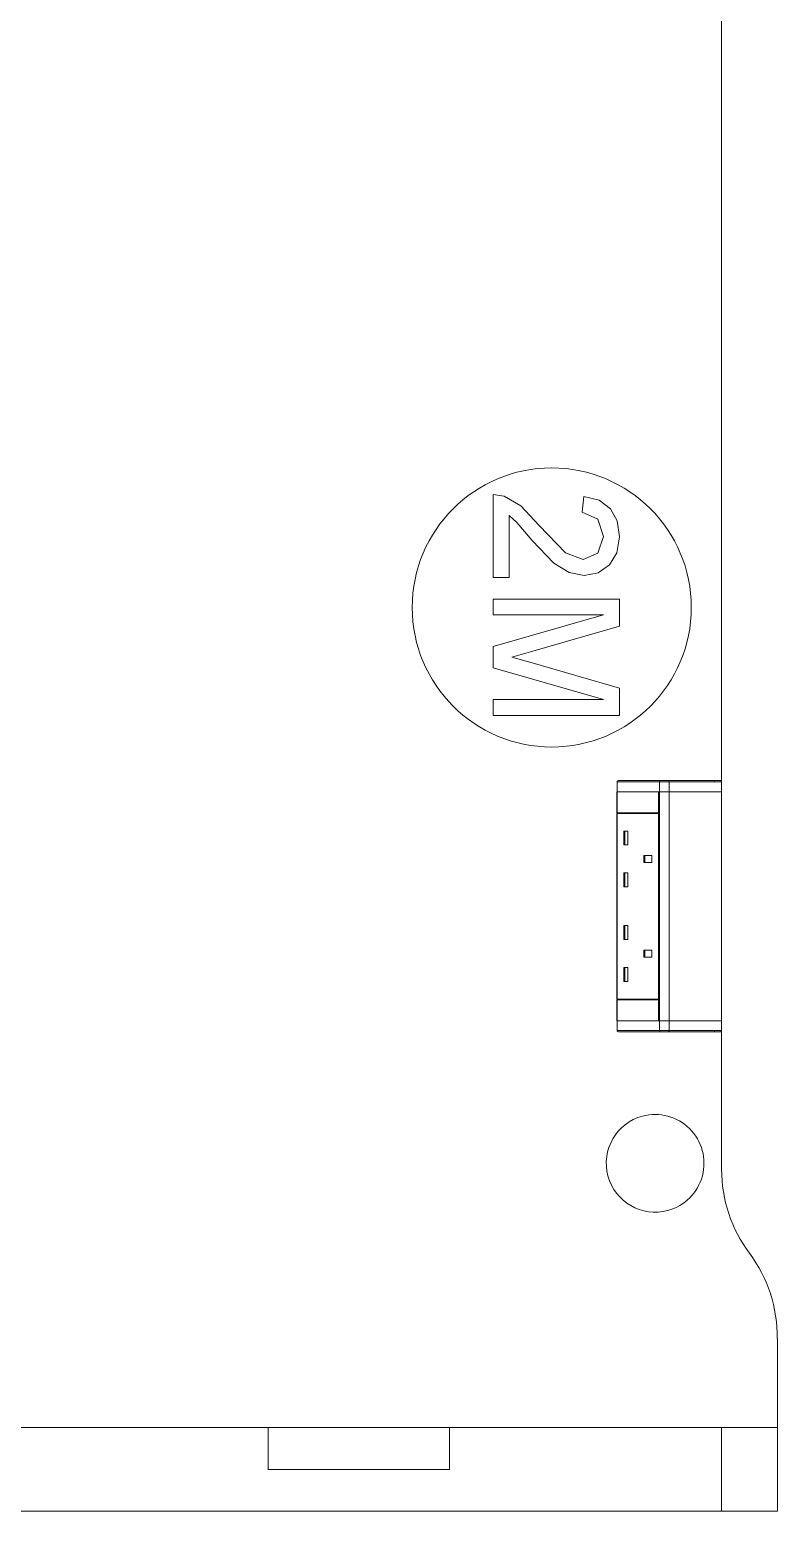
# Model space of a CAD drawing. Header units: millimetres. Extents: x 79795 to 317870, y -36033 to 97293.
# Drawn here: x 159031 to 159567, y 32618 to 33679 of the extents above; entities that cross this region are included whole.
import ezdxf

# ---------------------------------------------------------------- set-up
doc = ezdxf.new("R2010")
doc.units = ezdxf.units.MM
doc.header["$MEASUREMENT"] = 0
doc.layers.add('I-FURN', color=8, linetype='CONTINUOUS', lineweight=9)

msp = doc.modelspace()

# ---------------------------------------------------------------- linework, layer by layer
at = {"layer": 'I-FURN'}
for p, q in [((159527.2, 33140.4), (159527.2, 33972.7)), ((159527.2, 33972.7), (159527.2, 33140.4)), ((159371.4, 33345.1), (159363.6, 33346.3)), ((159363.6, 33346.3), (159363.6, 33287)), ((159383.4, 33338.2), (159371.4, 33345.1)), ((159428.6, 33344.9), (159427.2, 33333.6)), ((159439.5, 33342.2), (159428.6, 33344.9)), ((159447.5, 33336.2), (159439.5, 33342.2)), ((159374.9, 33287), (159374.9, 33331.4)), ((159374.9, 33331.4), (159380.6, 33326.3)), ((159396.5, 33324.1), (159383.4, 33338.2)), ((159427.2, 33333.6), (159438.6, 33328.8)), ((159452.4, 33327.4), (159447.5, 33336.2)), ((159380.6, 33326.3), (159391.5, 33313.3)), ((159415.3, 33304.6), (159396.5, 33324.1)), ((159438.6, 33328.8), (159442.7, 33316.3)), ((159454, 33316.1), (159452.4, 33327.4)), ((159391.5, 33313.3), (159407, 33297.1)), ((159442.7, 33316.3), (159438.5, 33304.3)), ((159452.2, 33304.6), (159454, 33316.1)), ((159428.1, 33299.7), (159415.3, 33304.6)), ((159438.5, 33304.3), (159428.1, 33299.7)), ((159446.8, 33295.9), (159452.2, 33304.6)), ((159407, 33297.1), (159418.1, 33290.4)), ((159418.1, 33290.4), (159428.8, 33288.4)), ((159428.8, 33288.4), (159438.7, 33290.3)), ((159438.7, 33290.3), (159446.8, 33295.9)), ((159363.6, 33287), (159374.9, 33287)), ((159363.6, 33271.4), (159363.6, 33260.1)), ((159454, 33271.4), (159363.6, 33271.4)), ((159454, 33252), (159454, 33271.4)), ((159363.6, 33260.1), (159442.7, 33260.1)), ((159442.7, 33260.1), (159363.6, 33237.4)), ((159390.3, 33233.5), (159454, 33252)), ((159363.6, 33237.4), (159363.6, 33222.1)), ((159377, 33229.8), (159390.3, 33233.5)), ((159391.4, 33225.7), (159377, 33229.8)), ((159454, 33207.5), (159391.4, 33225.7)), ((159363.6, 33222.1), (159442.7, 33199.4)), ((159454, 33188.1), (159454, 33207.5)), ((159442.7, 33199.4), (159363.6, 33199.4)), ((159363.6, 33199.4), (159363.6, 33188.1)), ((159363.6, 33188.1), (159454, 33188.1)), ((159452.3, 33133.4), (159452.3, 33140.4)), ((159452.5, 33140.4), (159452.3, 33140.4)), ((159452.3, 33133.4), (159452.3, 33140.4)), ((159452.3, 33133.4), (159452.3, 33140.4)), ((159482.8, 33140.4), (159452.5, 33140.4)), ((159452.5, 33140.4), (159452.5, 33133.4)), ((159452.7, 33141.1), (159452.7, 33141.1)), ((159453.3, 33141.4), (159483.6, 33141.4)), ((159453.3, 33141.4), (159483.6, 33141.4)), ((159489.7, 33140.4), (159482.8, 33140.4)), ((159482.8, 33140.4), (159482.8, 33133.4)), ((159483.6, 33141.4), (159489.1, 33141.4)), ((159522.2, 33141.4), (159484.1, 33141.4)), ((159489.1, 33141.4), (159526.2, 33141.4)), ((159527.2, 33140.4), (159489.7, 33140.4)), ((159489.7, 33140.4), (159489.7, 33133.4)), ((159522.2, 33140.4), (159522.2, 33141.4)), ((159526.2, 33141.4), (159522.2, 33141.4)), ((159526.2, 33141.4), (159526.2, 33141.4)), ((159527.2, 33140.4), (159527.2, 33133.4)), ((159527.2, 33140.4), (159527.2, 33133.4)), ((159452.1, 33133.3), (159452.1, 33118.3)), ((159481.9, 33133.3), (159452.1, 33133.3)), ((159452.5, 33133.4), (159452.3, 33133.4)), ((159452.3, 32969.3), (159452.3, 33133.2)), ((159482.8, 33133.4), (159452.5, 33133.4)), ((159481.9, 33118.3), (159481.9, 33133.3)), ((159481.9, 33133.3), (159484.4, 33133.3)), ((159482.1, 33133.2), (159482.1, 33118.3)), ((159482.8, 33133.2), (159482.1, 33133.2)), ((159489.7, 33133.4), (159482.8, 33133.4)), ((159482.8, 33133.2), (159489.7, 33133.2)), ((159482.8, 32969.3), (159482.8, 33133.2)), ((159527.2, 33133.4), (159489.7, 33133.4)), ((159489.7, 33133.2), (159527.2, 33133.2)), ((159489.7, 32969.3), (159489.7, 33133.2)), ((159527.2, 33133.2), (159527.2, 32969.3)), ((159527.2, 32969.3), (159527.2, 33133.2)), ((159452.1, 33118.3), (159481.9, 33118.3)), ((159452.1, 33117.8), (159452.1, 32984.8)), ((159452.1, 33117.8), (159481.9, 33117.8)), ((159452.5, 33118.3), (159452.5, 33117.8)), ((159481.9, 32984.8), (159481.9, 33117.8)), ((159482.1, 33117.8), (159482.1, 32984.8)), ((159457.1, 33105.2), (159460, 33105.2)), ((159457.1, 33095.2), (159457.1, 33105.2)), ((159457.9, 33095.2), (159457.9, 33105.2)), ((159460, 33095.2), (159460, 33105.2)), ((159457.1, 33095.2), (159460, 33095.2)), ((159471.5, 33087.7), (159477.2, 33087.7)), ((159471.5, 33082.7), (159471.5, 33087.7)), ((159472.2, 33082.7), (159472.2, 33087.7)), ((159477.2, 33082.7), (159477.2, 33087.7)), ((159471.5, 33082.7), (159477.2, 33082.7)), ((159457.1, 33075.2), (159460, 33075.2)), ((159457.1, 33065.2), (159457.1, 33075.2)), ((159457.9, 33065.2), (159457.9, 33075.2)), ((159460, 33065.2), (159460, 33075.2)), ((159457.1, 33065.2), (159460, 33065.2)), ((159457.1, 33037.4), (159460, 33037.4)), ((159457.1, 33027.4), (159457.1, 33037.4)), ((159457.9, 33027.4), (159457.9, 33037.4)), ((159460, 33027.4), (159460, 33037.4)), ((159457.1, 33027.4), (159460, 33027.4)), ((159471.5, 33019.9), (159477.2, 33019.9)), ((159471.5, 33014.9), (159471.5, 33019.9)), ((159477.2, 33014.9), (159471.5, 33014.9)), ((159472.2, 33014.9), (159472.2, 33019.9)), ((159477.2, 33019.9), (159477.2, 33014.9)), ((159457.1, 33007.4), (159460, 33007.4)), ((159457.1, 32997.4), (159457.1, 33007.4)), ((159457.9, 32997.4), (159457.9, 33007.4)), ((159460, 32997.4), (159460, 33007.4)), ((159457.1, 32997.4), (159460, 32997.4)), ((159452.1, 32984.8), (159481.9, 32984.8)), ((159481.9, 32984.3), (159452.1, 32984.3)), ((159452.1, 32984.3), (159452.1, 32969.3)), ((159452.5, 32984.8), (159452.5, 32984.3)), ((159481.9, 32969.3), (159481.9, 32984.3)), ((159482.1, 32984.3), (159482.1, 32969.3)), ((159452.1, 32969.3), (159481.9, 32969.3)), ((159452.3, 32962.2), (159452.3, 32969.2)), ((159452.3, 32962.2), (159452.3, 32969.2)), ((159452.3, 32969.2), (159452.3, 32962.2)), ((159452.3, 32969.2), (159452.5, 32969.2)), ((159452.3, 32962.2), (159452.5, 32962.2)), ((159452.5, 32962.2), (159452.5, 32969.2)), ((159452.5, 32969.2), (159482.8, 32969.2)), ((159452.5, 32962.2), (159482.8, 32962.2)), ((159452.7, 32961.5), (159452.7, 32961.5)), ((159483.6, 32961.2), (159453.3, 32961.2)), ((159483.6, 32961.2), (159453.3, 32961.2)), ((159482.1, 32969.3), (159482.8, 32969.3)), ((159489.7, 32969.3), (159482.8, 32969.3)), ((159482.8, 32962.2), (159482.8, 32969.2)), ((159482.8, 32969.2), (159489.7, 32969.2)), ((159482.8, 32962.2), (159489.7, 32962.2)), ((159489.1, 32961.2), (159483.6, 32961.2)), ((159484.1, 32961.2), (159522.2, 32961.2)), ((159526.2, 32961.2), (159489.1, 32961.2)), ((159527.2, 32969.3), (159489.7, 32969.3)), ((159489.7, 32962.2), (159489.7, 32969.2)), ((159489.7, 32969.2), (159527.2, 32969.2)), ((159489.7, 32962.2), (159527.2, 32962.2)), ((159522.2, 32961.2), (159522.2, 32962.2)), ((159522.2, 32961.2), (159526.2, 32961.2)), ((159527.2, 32969.2), (159527.2, 32962.2)), ((159527.2, 32962.2), (159527.2, 32969.2)), ((159527.2, 32862.7), (159527.2, 32962.2)), ((159527.2, 32962.2), (159527.2, 32862.7)), ((159567.2, 32617.7), (159567.2, 32741.6)), ((159567.2, 32741.6), (159567.2, 32617.7)), ((158767.2, 32677.7), (159202.2, 32677.7)), ((159527.2, 32677.7), (158807.2, 32677.7)), ((159202.2, 32677.7), (159332.2, 32677.7)), ((159202.2, 32677.7), (159202.2, 32647.7)), ((159202.2, 32647.7), (159202.2, 32677.7)), ((159332.2, 32677.7), (159567.2, 32677.7)), ((159332.2, 32677.7), (159332.2, 32647.7)), ((159332.2, 32677.7), (159332.2, 32647.7)), ((159567.2, 32677.7), (159527.2, 32677.7)), ((159527.2, 32677.7), (159527.2, 32617.7)), ((159527.2, 32677.7), (159527.2, 32617.7)), ((159567.2, 32677.7), (159567.2, 32617.7)), ((159567.2, 32677.7), (159567.2, 32617.7)), ((159332.2, 32647.7), (159202.2, 32647.7)), ((159202.2, 32647.7), (159332.2, 32647.7)), ((159567.2, 32617.7), (158767.2, 32617.7)), ((158767.2, 32617.7), (159567.2, 32617.7)), ((159567.2, 32617.7), (158767.2, 32617.7)), ((158807.2, 32617.7), (159527.2, 32617.7)), ((159527.2, 32617.7), (159567.2, 32617.7))]:
    msp.add_line(p, q, dxfattribs=at)
at = {"layer": 'I-FURN', "flags": 128}
for points in [[(159452.5, 33140.9), (159452.4, 33140.8), (159452.4, 33140.8), (159452.4, 33140.8), (159452.4, 33140.7), (159452.4, 33140.7), (159452.4, 33140.6), (159452.4, 33140.6), (159452.3, 33140.6), (159452.3, 33140.5), (159452.3, 33140.5), (159452.3, 33140.5), (159452.3, 33140.4), (159452.3, 33140.4), (159452.3, 33140.4)], [(159483.6, 33141.4), (159483.7, 33141.4), (159483.8, 33141.4), (159483.9, 33141.4), (159484, 33141.4), (159484.1, 33141.4), (159484.2, 33141.4), (159484.4, 33141.4), (159484.5, 33141.4), (159484.6, 33141.4), (159484.8, 33141.4), (159484.9, 33141.4), (159485, 33141.4), (159485.2, 33141.4), (159485.3, 33141.4), (159485.5, 33141.4), (159485.6, 33141.4), (159485.8, 33141.4), (159485.9, 33141.4), (159486.1, 33141.4), (159486.2, 33141.4), (159486.4, 33141.4), (159486.6, 33141.4), (159486.7, 33141.4), (159486.9, 33141.4), (159487, 33141.4), (159487.2, 33141.4), (159487.4, 33141.4), (159487.5, 33141.4), (159487.7, 33141.4), (159487.8, 33141.4), (159488, 33141.4), (159488.1, 33141.4), (159488.3, 33141.4), (159488.4, 33141.4), (159488.6, 33141.4), (159488.7, 33141.4), (159488.9, 33141.4), (159489, 33141.4), (159489.1, 33141.4)], [(159489.1, 33141.4), (159491.9, 33141.4), (159494.6, 33141.4), (159497.2, 33141.4), (159499.8, 33141.4), (159502.2, 33141.4), (159504.5, 33141.4), (159506.7, 33141.4), (159508.9, 33141.4), (159510.9, 33141.4), (159512.8, 33141.4), (159514.6, 33141.4), (159516.2, 33141.4), (159517.8, 33141.4), (159519.2, 33141.4), (159520.5, 33141.4), (159521.7, 33141.4), (159522.7, 33141.4), (159523.7, 33141.4), (159524.4, 33141.4), (159525.1, 33141.4), (159525.6, 33141.4), (159526, 33141.4), (159526.2, 33141.4)], [(159526.2, 33141.4), (159526.2, 33141.4), (159526.2, 33141.4), (159526.1, 33141.4), (159526.1, 33141.4), (159526.1, 33141.4), (159526.1, 33141.4), (159526, 33141.4), (159526, 33141.4), (159525.9, 33141.4), (159525.9, 33141.4), (159525.8, 33141.4), (159525.7, 33141.4), (159525.6, 33141.4), (159525.6, 33141.4), (159525.5, 33141.4), (159525.4, 33141.4), (159525.3, 33141.4), (159525.2, 33141.4), (159525.1, 33141.4), (159525, 33141.4), (159524.8, 33141.4), (159524.7, 33141.4), (159524.6, 33141.4), (159524.5, 33141.4), (159524.3, 33141.4), (159524.2, 33141.4), (159524.1, 33141.4), (159523.9, 33141.4), (159523.8, 33141.4), (159523.6, 33141.4), (159523.5, 33141.4), (159523.3, 33141.4), (159523.2, 33141.4), (159523, 33141.4), (159522.8, 33141.4), (159522.7, 33141.4), (159522.5, 33141.4), (159522.4, 33141.4), (159522.2, 33141.4), (159522.2, 33141.4)], [(159527.2, 33140.4), (159527.2, 33140.4), (159527.2, 33140.4), (159527.2, 33140.5), (159527.2, 33140.5), (159527.2, 33140.6), (159527.1, 33140.6), (159527.1, 33140.6), (159527.1, 33140.7), (159527.1, 33140.7), (159527.1, 33140.7), (159527.1, 33140.8), (159527.1, 33140.8), (159527, 33140.9), (159527, 33140.9), (159527, 33140.9), (159527, 33141), (159526.9, 33141), (159526.9, 33141), (159526.9, 33141), (159526.9, 33141.1), (159526.8, 33141.1), (159526.8, 33141.1), (159526.8, 33141.2), (159526.7, 33141.2), (159526.7, 33141.2), (159526.7, 33141.2), (159526.6, 33141.2), (159526.6, 33141.3), (159526.6, 33141.3), (159526.5, 33141.3), (159526.5, 33141.3), (159526.5, 33141.3), (159526.4, 33141.3), (159526.4, 33141.3), (159526.3, 33141.3), (159526.3, 33141.4), (159526.3, 33141.4), (159526.2, 33141.4), (159526.2, 33141.4), (159526.2, 33141.4)], [(159452.3, 32962.2), (159452.3, 32962.2), (159452.3, 32962.2), (159452.3, 32962.1), (159452.3, 32962.1), (159452.3, 32962), (159452.4, 32962), (159452.4, 32962), (159452.4, 32961.9), (159452.4, 32961.9), (159452.4, 32961.8), (159452.4, 32961.8), (159452.4, 32961.8), (159452.5, 32961.7)], [(159489.1, 32961.2), (159489, 32961.2), (159488.9, 32961.2), (159488.7, 32961.2), (159488.6, 32961.2), (159488.4, 32961.2), (159488.3, 32961.2), (159488.1, 32961.2), (159488, 32961.2), (159487.8, 32961.2), (159487.7, 32961.2), (159487.5, 32961.2), (159487.4, 32961.2), (159487.2, 32961.2), (159487, 32961.2), (159486.9, 32961.2), (159486.7, 32961.2), (159486.6, 32961.2), (159486.4, 32961.2), (159486.2, 32961.2), (159486.1, 32961.2), (159485.9, 32961.2), (159485.8, 32961.2), (159485.6, 32961.2), (159485.5, 32961.2), (159485.3, 32961.2), (159485.2, 32961.2), (159485, 32961.2), (159484.9, 32961.2), (159484.8, 32961.2), (159484.6, 32961.2), (159484.5, 32961.2), (159484.4, 32961.2), (159484.2, 32961.2), (159484.1, 32961.2), (159484, 32961.2), (159483.9, 32961.2), (159483.8, 32961.2), (159483.7, 32961.2), (159483.6, 32961.2)], [(159526.2, 32961.2), (159525.9, 32961.2), (159525.5, 32961.2), (159524.9, 32961.2), (159524.2, 32961.2), (159523.4, 32961.2), (159522.5, 32961.2), (159521.4, 32961.2), (159520.2, 32961.2), (159518.8, 32961.2), (159517.4, 32961.2), (159515.8, 32961.2), (159514.1, 32961.2), (159512.3, 32961.2), (159510.4, 32961.2), (159508.3, 32961.2), (159506.2, 32961.2), (159503.9, 32961.2), (159501.5, 32961.2), (159499.1, 32961.2), (159496.5, 32961.2), (159493.9, 32961.2), (159491.2, 32961.2), (159489.1, 32961.2)], [(159522.2, 32961.2), (159522.3, 32961.2), (159522.5, 32961.2), (159522.6, 32961.2), (159522.8, 32961.2), (159523, 32961.2), (159523.1, 32961.2), (159523.3, 32961.2), (159523.4, 32961.2), (159523.6, 32961.2), (159523.7, 32961.2), (159523.9, 32961.2), (159524, 32961.2), (159524.2, 32961.2), (159524.3, 32961.2), (159524.4, 32961.2), (159524.6, 32961.2), (159524.7, 32961.2), (159524.8, 32961.2), (159524.9, 32961.2), (159525, 32961.2), (159525.1, 32961.2), (159525.3, 32961.2), (159525.4, 32961.2), (159525.4, 32961.2), (159525.5, 32961.2), (159525.6, 32961.2), (159525.7, 32961.2), (159525.8, 32961.2), (159525.8, 32961.2), (159525.9, 32961.2), (159526, 32961.2), (159526, 32961.2), (159526, 32961.2), (159526.1, 32961.2), (159526.1, 32961.2), (159526.1, 32961.2), (159526.2, 32961.2), (159526.2, 32961.2), (159526.2, 32961.2)], [(159526.2, 32961.2), (159526.2, 32961.2), (159526.2, 32961.2), (159526.3, 32961.2), (159526.3, 32961.3), (159526.4, 32961.3), (159526.4, 32961.3), (159526.4, 32961.3), (159526.5, 32961.3), (159526.5, 32961.3), (159526.6, 32961.3), (159526.6, 32961.3), (159526.6, 32961.4), (159526.7, 32961.4), (159526.7, 32961.4), (159526.7, 32961.4), (159526.8, 32961.4), (159526.8, 32961.5), (159526.8, 32961.5), (159526.9, 32961.5), (159526.9, 32961.5), (159526.9, 32961.6), (159526.9, 32961.6), (159527, 32961.6), (159527, 32961.7), (159527, 32961.7), (159527, 32961.7), (159527.1, 32961.8), (159527.1, 32961.8), (159527.1, 32961.8), (159527.1, 32961.9), (159527.1, 32961.9), (159527.1, 32962), (159527.1, 32962), (159527.1, 32962), (159527.2, 32962.1), (159527.2, 32962.1), (159527.2, 32962.1), (159527.2, 32962.2), (159527.2, 32962.2), (159527.2, 32962.2)], [(159526.2, 32961.2), (159526.2, 32961.2), (159526.2, 32961.2)]]:
    msp.add_lwpolyline(points, dxfattribs=at)
at = {"layer": 'I-FURN'}
for centre, radius, start, end in [((159405.5, 33265.4), 100, 90, 270), ((159405.5, 33265.4), 100, 270, 90), ((159479.6, 32867.1), 35, 105, 285), ((159479.6, 32867.1), 35, 345.2996, 105), ((159479.6, 32867.1), 35, 285, 345), ((159627.2, 32862.7), 100, 180, 216.8699), ((159627.2, 32862.7), 100, 180, 216.8699), ((159467.1, 32742.6), 100, 359.3744, 36.8699), ((159467.1, 32742.6), 100, 359.3744, 36.8699)]:
    msp.add_arc(centre, radius, start, end, dxfattribs=at)
at = {"layer": 'I-FURN', "extrusion": (0, 0, -1)}
for centre, major_axis, ratio, start_param, end_param in [((159453.3, 33140.4), (0, 1), 0.819152, 4.712389, 6.283185), ((159483.6, 33140.4), (0, 1), 0.819152, 4.712389, 6.283185), ((159489.1, 33140.4), (0, 1), 0.56467, 0, 1.570796), ((159526.2, 33140.4), (0, 1), 0.998113, 0, 1.570796), ((159453.3, 32962.2), (0, -1), 0.819152, 0, 1.570796), ((159483.6, 32962.2), (0, 1), 0.819152, 3.141593, 4.712389), ((159489.1, 32962.2), (0, 1), 0.56467, 1.570796, 3.141593), ((159526.2, 32962.2), (0, 1), 0.998113, 1.570796, 3.141593)]:
    msp.add_ellipse(centre, major_axis=major_axis, ratio=ratio, start_param=start_param, end_param=end_param, dxfattribs=at)

doc.saveas('drawing.dxf')
